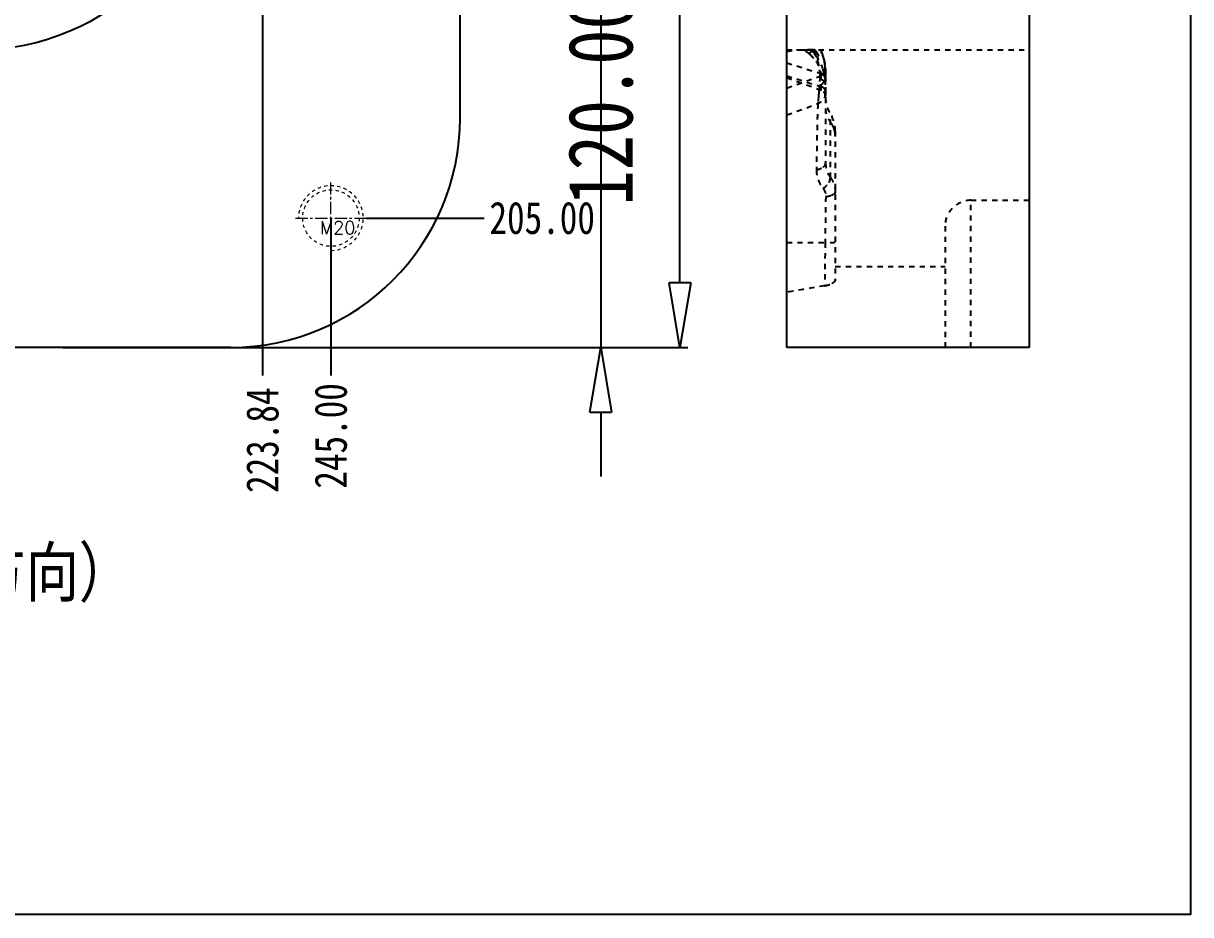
# Model space of a CAD drawing. Header units: millimetres. Extents: x 309 to 11345, y -1340 to 1318.
# Drawn here: x 2316 to 2677.3, y -884 to -608.2 of the extents above; entities that cross this region are included whole.
import ezdxf

# ---------------------------------------------------------------- set-up
doc = ezdxf.new("R2010")
doc.units = ezdxf.units.MM
doc.header["$LTSCALE"] = 16.335
doc.header["$PDMODE"] = 3
doc.header["$PDSIZE"] = 0.3125
doc.linetypes.add('CENTER', pattern=[0.6, 0.375, -0.075, 0.075, -0.075])
doc.linetypes.add('HIDDEN', pattern=[0.2, 0.1, -0.1])
doc.layers.get('0').update_dxf_attribs({"linetype": 'CONTINUOUS'})
doc.layers.get('Defpoints').update_dxf_attribs({"linetype": 'CONTINUOUS'})
doc.layers.add('DEFAULT_2', color=8, linetype='HIDDEN')
doc.layers.add('screw', color=33, linetype='CONTINUOUS', lineweight=13)
doc.styles.get("Standard").update_dxf_attribs({"font": 'txt', "width": 0.8})
doc.styles.add('TXT', font='txt.shx', dxfattribs={"bigfont": 'gbcbig.shx'})
doc.dimstyles.get("Standard").update_dxf_attribs({"dimtxt": 0.15625, "dimasz": 0.1875, "dimexe": 0.125, "dimexo": 0.0625, "dimtad": 0, "dimtih": 1, "dimtoh": 1, "dimdsep": 46, "dimtxsty": 'Standard', "dimcen": 0.09, "dimadec": 0, "dimazin": 0, "dimtp": 0.01, "dimtm": 0.01, "dimtfac": 1, "dimtofl": 0, "dimtmove": 0, "dimatfit": 3, "dimfxl": 0, "dimtolj": 1, "dimarcsym": 0})
doc.dimstyles.new('STANDARD$0', dxfattribs={"dimscale": 2, "dimtxt": 3, "dimasz": 3, "dimexe": 1.25, "dimexo": 0.625, "dimgap": 0.5, "dimtad": 0, "dimdsep": 46, "dimlunit": 6, "dimtxsty": 'Standard', "dimblk": 'CLOSEDBLANK', "dimcen": 0, "dimclrt": 2, "dimazin": 2, "dimtfac": 2, "dimtmove": 1, "dimatfit": 3, "dimfxl": 0, "dimtolj": 1, "dimtzin": 0, "dimarcsym": 0})

# ---------------------------------------------------------------- blocks, each defined once
blk = doc.blocks.new('screw_m20_g')
at = {"layer": 'screw', "color": 1, "linetype": 'CENTER', "ltscale": 0.621977}
for p, q in [((0, -11), (0, 11)), ((-11, 0), (11, 0))]:
    blk.add_line(p, q, dxfattribs=at)
at = {"layer": 'screw', "linetype": 'HIDDEN', "ltscale": 0.621977}
blk.add_circle((0, 0), 8.75, dxfattribs=at)
at = {"layer": 'screw', "color": 92, "linetype": 'HIDDEN', "ltscale": 0.621977}
blk.add_arc((0, 0), 10, 270, 180, dxfattribs=at)
at = {"layer": 'screw', "color": 6, "style": 'TXT'}
blk.add_text('M20', height=4, dxfattribs=at).set_placement((-3.4, -5))
blk = doc.blocks.new('*D64')
at = {"color": 4, "lineweight": -2}
blk.add_line((2422.29, -668.46), (2458.63, -668.46), dxfattribs=at)
at = {"layer": 'Defpoints', "color": 0}
for p in [(2166.23, -463.46), (2422.23, -668.46), (2458.63, -668.46)]:
    blk.add_point(p, dxfattribs=at)
at = {"color": 6, "insert": (2476.63, -668.46), "char_height": 10, "attachment_point": 5}
blk.add_mtext('\\A1;205.00', dxfattribs=at)
blk = doc.blocks.new('*D66')
at = {"color": 4, "lineweight": -2}
blk.add_line((2411.23, -668.52), (2411.23, -717.19), dxfattribs=at)
at = {"layer": 'Defpoints', "color": 0}
for p in [(2166.23, -463.46), (2411.23, -668.46), (2411.23, -717.19)]:
    blk.add_point(p, dxfattribs=at)
at = {"color": 6, "insert": (2411.23, -735.86), "char_height": 10, "attachment_point": 5, "rotation": 90}
blk.add_mtext('\\A1;245.00', dxfattribs=at)
blk = doc.blocks.new('*D67')
at = {"color": 4, "lineweight": -2}
blk.add_line((2390.07, -527.38), (2390.07, -717.19), dxfattribs=at)
at = {"layer": 'Defpoints', "color": 0}
for p in [(2166.23, -463.46), (2390.07, -527.32), (2390.07, -717.19)]:
    blk.add_point(p, dxfattribs=at)
at = {"color": 6, "insert": (2390.07, -737.19), "char_height": 10, "attachment_point": 5, "rotation": 90}
blk.add_mtext('\\A1;223.84', dxfattribs=at)
blk = doc.blocks.new('_ClosedBlank')
at = {"color": 0, "linetype": 'ByBlock', "lineweight": -2}
for p, q in [((-1, 0.167), (0, 0)), ((-1, 0.167), (-1, -0.167)), ((0, 0), (-1, -0.167))]:
    blk.add_line(p, q, dxfattribs=at)
blk = doc.blocks.new('*D72')
at = {"color": 4, "lineweight": -2}
for p, q in [((2337.87, -218.46), (2521.75, -218.46)), ((2519.25, -238.46), (2519.25, -363.88)), ((2519.25, -688.46), (2519.25, -435.88)), ((2337.87, -708.46), (2521.75, -708.46))]:
    blk.add_line(p, q, dxfattribs=at)
at = {"layer": 'Defpoints', "color": 0}
for p in [(2336.62, -218.46), (2336.62, -708.46), (2519.25, -708.46)]:
    blk.add_point(p, dxfattribs=at)
at = {"color": 4, "lineweight": -2, "xscale": 20, "yscale": 20, "zscale": 20}
for p, rotation in [((2519.25, -218.46), 90), ((2519.25, -708.46), 270)]:
    blk.add_blockref('_ClosedBlank', p, dxfattribs=dict(at, rotation=rotation))
at = {"color": 6, "insert": (2519.25, -399.88), "char_height": 20, "attachment_point": 5, "rotation": 90}
blk.add_mtext('\\A1;490.00', dxfattribs=at)
blk = doc.blocks.new('*D223')
at = {"color": 4, "lineweight": -2}
for p, q in [((2494.76, -568.46), (2494.76, -548.46)), ((2406.7, -588.46), (2497.26, -588.46)), ((2494.76, -588.46), (2494.76, -708.46)), ((2328.3, -708.46), (2497.26, -708.46)), ((2494.76, -728.46), (2494.76, -748.46))]:
    blk.add_line(p, q, dxfattribs=at)
at = {"layer": 'Defpoints', "color": 0}
for p in [(2405.45, -588.46), (2327.05, -708.46), (2494.76, -708.46)]:
    blk.add_point(p, dxfattribs=at)
at = {"color": 4, "lineweight": -2, "xscale": 20, "yscale": 20, "zscale": 20}
for p, rotation in [((2494.76, -588.46), 270), ((2494.76, -708.46), 90)]:
    blk.add_blockref('_ClosedBlank', p, dxfattribs=dict(at, rotation=rotation))
at = {"color": 6, "insert": (2494.76, -631.91), "char_height": 20, "attachment_point": 5, "rotation": 90}
blk.add_mtext('\\A1;120.00', dxfattribs=at)

msp = doc.modelspace()

# ---------------------------------------------------------------- linework, layer by layer
at = {"color": 7, "linetype": 'Continuous'}
for p, q in [((2552.343, -708.458), (2552.343, -218.458)), ((2627.343, -218.458), (2627.343, -708.458)), ((2451.229, -637.458), (2451.229, -289.458)), ((2380.229, -708.458), (2219.848, -708.458)), ((2627.343, -708.458), (2552.343, -708.458))]:
    msp.add_line(p, q, dxfattribs=at)
msp.add_lwpolyline([(1797.59, -117.684), (2677.344, -117.684), (2677.344, -883.961), (1797.59, -883.961)], close=True)
at = {"color": 2, "linetype": 'Continuous'}
msp.add_arc((2301.229, -541.458), 75, 270, 0, dxfattribs=at)
at = {"color": 7, "linetype": 'Continuous'}
msp.add_arc((2380.229, -637.458), 71, 270, 0, dxfattribs=at)
at = {"layer": 'DEFAULT_2', "color": 8, "linetype": 'HIDDEN'}
for p, q in [((2552.343, -616.89), (2555.386, -616.422)), ((2552.343, -616.458), (2627.343, -616.458)), ((2561.174, -617.414), (2558.546, -616.458)), ((2559.798, -616.456), (2558.781, -616.452)), ((2559.797, -616.458), (2559.873, -616.534)), ((2559.95, -616.457), (2559.798, -616.456)), ((2559.949, -616.61), (2559.873, -616.534)), ((2559.949, -616.61), (2559.949, -616.458)), ((2560.314, -616.457), (2559.95, -616.457)), ((2560.458, -616.458), (2560.314, -616.457)), ((2560.458, -616.458), (2560.934, -616.458)), ((2560.699, -616.458), (2560.458, -616.458)), ((2560.934, -616.458), (2560.699, -616.458)), ((2561.011, -616.693), (2560.81, -616.458)), ((2561.286, -617.031), (2560.974, -616.65)), ((2561.174, -617.415), (2561.53, -617.585)), ((2561.522, -617.334), (2561.259, -616.997)), ((2561.713, -617.591), (2561.501, -617.307)), ((2561.53, -617.586), (2561.837, -617.817)), ((2552.343, -620.418), (2562.891, -623.743)), ((2552.343, -624.441), (2563.027, -627.809)), ((2552.343, -628.249), (2562.572, -624.561)), ((2564.256, -622.026), (2564.243, -621.878)), ((2564.343, -624.716), (2564.343, -651.408)), ((2563.027, -629), (2552.343, -625.111)), ((2562.413, -627.444), (2562.308, -628.734)), ((2563.027, -629), (2563.027, -625.633)), ((2562.308, -628.734), (2562.264, -629.275)), ((2552.343, -636.521), (2561.97, -633.058)), ((2565.843, -655.945), (2565.843, -636.274)), ((2567.343, -641.542), (2567.343, -687.541)), ((2609.343, -662.958), (2627.343, -662.958)), ((2609.343, -708.458), (2609.343, -662.958)), ((2601.343, -670.96), (2601.343, -708.458)), ((2552.343, -676.054), (2564.206, -676.054)), ((2564.206, -676.054), (2564.047, -689.407)), ((2567.343, -683.458), (2601.343, -683.458))]:
    msp.add_line(p, q, dxfattribs=at)
for points in [[(2561.957, -617.928), (2561.85, -617.779), (2561.698, -617.57)], [(2561.838, -617.818), (2561.994, -617.981), (2562.016, -618.008)], [(2564.258, -622.069), (2564.233, -621.72), (2564.124, -620.822), (2563.854, -619.424), (2563.317, -617.629), (2562.838, -616.458)], [(2562.016, -618.008), (2562.013, -618.004), (2561.962, -617.934)], [(2564.343, -624.716), (2564.331, -623.803), (2564.296, -622.8), (2564.256, -622.026)]]:
    msp.add_lwpolyline(points, dxfattribs=at)
for centre, radius, start, end in [((2561.133, -161.646), 454.813, 269.27592, 269.49065), ((2561.078, -167.201), 449.257, 269.27407, 269.92096), ((2561.087, -166.92), 449.538, 269.49061, 269.70613), ((2478.92, -716.243), 127.166, 50.84286, 51.6912), ((2482.885, -711.243), 120.785, 51.40194, 51.69686), ((2474.671, -721.517), 133.938, 50.85798, 51.39747), ((2552.215, -626.249), 11.101, 44.47236, 50.8833), ((2553.738, -612.427), 7.557, 320.05565, 321.40001), ((2549.417, -627.153), 14.903, 33.0707, 45.03103), ((2549.444, -627.126), 14.864, 44.03243, 45.03014), ((2550.915, -625.49), 13.035, 43.23771, 43.86188), ((2550.539, -625.844), 13.552, 42.34753, 43.23522), ((2546.872, -623.98), 15.529, 28.37158, 28.97322), ((2553.148, -622.562), 9.561, 37.98602, 39.67959), ((2546.786, -624.027), 15.627, 27.9392, 28.37176), ((2550.105, -626.24), 14.14, 42.02134, 42.35064), ((2546.563, -624.144), 15.879, 25.47357, 27.93402), ((2549.751, -626.559), 14.616, 41.70392, 42.02113), ((2553.412, -622.356), 9.225, 37.48899, 37.98304), ((2546.332, -624.255), 16.135, 24.74746, 25.47814), ((2549.451, -627.128), 14.86, 38.94605, 39.58599), ((2546.073, -624.373), 16.42, 22.37248, 24.74274), ((2549.357, -627.197), 14.977, 17.97456, 38.92577), ((2550.204, -624.803), 13.697, 34.14069, 37.53622), ((2552.471, -625.994), 10.74, 39.65157, 44.45635), ((2545.855, -624.464), 16.657, 22.00236, 22.37733), ((2561.709, -622.156), 2.555, 289.72808, 328.0383), ((2549.787, -625.633), 13.24, 0.00199, 8.207), ((2549.268, -627.229), 15.072, 13.57442, 18.35603), ((2549.241, -627.237), 15.1, 9.39816, 17.96604), ((2561.732, -622.171), 2.528, 328.06293, 2.3129), ((2549.165, -627.251), 15.177, 8.21282, 9.39966), ((2498.973, -625.971), 65.398, 2.87273, 3.58808), ((2561.48, -624.714), 2.862, 352.13966, 359.97096), ((3462.195, -701.177), 902.798, 175.315373, 175.672754), ((2561.46, -624.721), 2.88, 312.95603, 316.50107), ((2561.435, -624.711), 2.908, 336.56454, 352.15574), ((2549.12, -627.26), 15.223, 0.00066, 8.21411), ((3244.07, -684.178), 684.013, 175.396185, 175.713986), ((2562.343, -630.879), 2, 0, 70), ((2560.804, -629.709), 3.539, 342.34925, 359.96735), ((2574.343, -631.006), 10, 180, 211.78833), ((2557.343, -641.542), 10, 0, 31.78833), ((2561.041, -642.947), 6.302, 0.06044, 13.35922), ((2609.343, -670.958), 8, 90, 180), ((2627.985, -1088.35), 404.034, 99.10539, 100.79051)]:
    msp.add_arc(centre, radius, start, end, dxfattribs=at)
msp.add_ellipse((2648.217, -541.458), major_axis=(205.747, 35.401), ratio=0.3213637, start_param=-2.1099755, end_param=-2.0933633, dxfattribs=at)
for points, knots in [([(2559.949, -616.61), (2559.958, -616.62), (2559.958, -616.664), (2559.909, -616.775), (2559.772, -616.983), (2559.532, -617.285), (2559.332, -617.512), (2559.219, -617.636)], [0, 0, 0, 0, 0.0317299, 0.0892391, 0.292757, 0.6050768, 1, 1, 1, 1]), ([(2559.219, -617.636), (2560.278, -618.498), (2561.892, -620.39), (2562.712, -622.71), (2562.891, -623.743)], [0, 0, 0, 0, 0.5656162, 1, 1, 1, 1]), ([(2559.828, -616.896), (2559.815, -616.914), (2559.756, -616.998), (2559.694, -617.079), (2559.644, -617.142)], [0, 0, 0, 0, 0.221054, 1, 1, 1, 1]), ([(2559.9, -616.781), (2559.895, -616.79), (2559.872, -616.829), (2559.847, -616.867), (2559.828, -616.896)], [0, 0, 0, 0, 0.2245925, 1, 1, 1, 1]), ([(2559.949, -616.61), (2559.963, -616.625), (2559.948, -616.697), (2559.921, -616.746), (2559.9, -616.781)], [0, 0, 0, 0, 0.3277656, 1, 1, 1, 1]), ([(2560.314, -616.458), (2560.436, -616.586), (2560.647, -616.814), (2560.881, -617.086), (2561.023, -617.251), (2561.092, -617.334), (2561.14, -617.384), (2561.164, -617.411), (2561.174, -617.415)], [0, 0, 0, 0, 0.4124859, 0.7232842, 0.8362011, 0.9200905, 0.9746245, 1, 1, 1, 1]), ([(2560.458, -616.458), (2560.955, -617.355), (2561.701, -619.087), (2562.304, -621.503), (2562.518, -623.154), (2562.571, -624.098), (2562.577, -624.431), (2562.572, -624.561)], [0, 0, 0, 0, 0.3641452, 0.6644971, 0.8816587, 0.9539545, 1, 1, 1, 1]), ([(2560.506, -616.458), (2560.617, -616.591), (2560.766, -616.781), (2560.94, -617.023), (2561.035, -617.161), (2561.104, -617.271), (2561.148, -617.339), (2561.168, -617.384), (2561.178, -617.396), (2561.178, -617.416), (2561.174, -617.415)], [0, 0, 0, 0, 0.4418333, 0.6181914, 0.7618198, 0.8719003, 0.9480433, 0.9732886, 0.9900163, 1, 1, 1, 1]), ([(2561.065, -616.458), (2561.249, -616.697), (2561.498, -617.044), (2561.786, -617.49), (2561.948, -617.756), (2562.07, -617.968), (2562.143, -618.11), (2562.186, -618.193), (2562.199, -618.232), (2562.214, -618.254), (2562.206, -618.272), (2562.188, -618.248), (2562.169, -618.228), (2562.136, -618.183), (2562.074, -618.098), (2561.97, -617.951), (2561.818, -617.736), (2561.624, -617.47), (2561.292, -617.032), (2561.012, -616.692), (2560.809, -616.458)], [0, 0, 0, 0, 0.2042197, 0.2885965, 0.3590674, 0.4145524, 0.4541186, 0.4677612, 0.4772368, 0.482527, 0.4840889, 0.4877345, 0.4954872, 0.5074215, 0.5235116, 0.5678554, 0.6278291, 0.70239, 0.7902878, 1, 1, 1, 1]), ([(2561.993, -617.984), (2562.016, -618.016), (2562.057, -618.074), (2562.113, -618.152), (2562.155, -618.208), (2562.182, -618.245), (2562.198, -618.259), (2562.206, -618.269), (2562.212, -618.258), (2562.206, -618.247), (2562.199, -618.221), (2562.177, -618.177), (2562.143, -618.107), (2562.073, -617.975), (2561.952, -617.763), (2561.767, -617.459), (2561.622, -617.237), (2561.54, -617.116)], [0, 0, 0, 0, 0.070212, 0.1264289, 0.1684605, 0.1961548, 0.2046183, 0.2095785, 0.2140274, 0.2208162, 0.2311449, 0.2625373, 0.3082347, 0.3680848, 0.5286658, 0.7408402, 1, 1, 1, 1]), ([(2562.836, -616.458), (2563.117, -617.073), (2563.559, -618.235), (2563.968, -619.836), (2564.159, -621.02), (2564.229, -621.653), (2564.243, -621.878)], [0, 0, 0, 0, 0.3608131, 0.6605799, 0.8801152, 1, 1, 1, 1]), ([(2562.836, -616.458), (2563.117, -617.073), (2563.559, -618.235), (2563.968, -619.836), (2564.159, -621.02), (2564.229, -621.653), (2564.243, -621.878)], [0, 0, 0, 0, 0.3608191, 0.6605925, 0.8801286, 1, 1, 1, 1]), ([(2562.572, -624.561), (2562.561, -624.797), (2562.518, -625.758), (2562.472, -626.72), (2562.413, -627.444)], [0, 0, 0, 0, 0.2454225, 1, 1, 1, 1]), ([(2562.572, -624.561), (2562.561, -624.797), (2562.518, -625.758), (2562.472, -626.72), (2562.413, -627.444)], [0, 0, 0, 0, 0.2454073, 1, 1, 1, 1]), ([(2564.343, -624.716), (2564.343, -625.299), (2563.969, -626.497), (2562.964, -627.247), (2562.413, -627.444)], [0, 0, 0, 0, 0.4989858, 1, 1, 1, 1]), ([(2564.258, -622.069), (2564.279, -622.595), (2563.974, -623.692), (2563.069, -624.382), (2562.572, -624.561)], [0, 0, 0, 0, 0.4991712, 1, 1, 1, 1]), ([(2564.186, -625.083), (2564.141, -624.775), (2563.82, -624.155), (2563.217, -623.832), (2562.891, -623.743)], [0, 0, 0, 0, 0.4799279, 1, 1, 1, 1]), ([(2563.968, -624.5), (2563.851, -624.318), (2563.528, -623.991), (2563.113, -623.803), (2562.891, -623.743)], [0, 0, 0, 0, 0.4853864, 1, 1, 1, 1]), ([(2564.186, -625.083), (2564.164, -624.929), (2564.099, -624.726), (2563.996, -624.545), (2563.968, -624.5)], [0, 0, 0, 0, 0.7462341, 1, 1, 1, 1]), ([(2564.243, -621.878), (2564.257, -622.102), (2564.312, -623.047), (2564.343, -623.994), (2564.343, -624.716)], [0, 0, 0, 0, 0.2370831, 1, 1, 1, 1]), ([(2564.289, -622.693), (2564.297, -622.856), (2564.327, -623.53), (2564.343, -624.204), (2564.343, -624.716)], [0, 0, 0, 0, 0.2418048, 1, 1, 1, 1]), ([(2564.343, -627.26), (2564.343, -627.084), (2564.277, -626.723), (2563.903, -626.072), (2563.391, -625.747), (2563.027, -625.633)], [0, 0, 0, 0, 0.2382759, 0.4835479, 1, 1, 1, 1]), ([(2563.703, -625.99), (2563.653, -625.951), (2563.446, -625.801), (2563.211, -625.69), (2563.027, -625.633)], [0, 0, 0, 0, 0.2464915, 1, 1, 1, 1]), ([(2564.343, -629.436), (2564.343, -629.26), (2564.277, -628.9), (2563.903, -628.249), (2563.391, -627.924), (2563.027, -627.809)], [0, 0, 0, 0, 0.2382759, 0.4835479, 1, 1, 1, 1]), ([(2563.715, -628.177), (2563.665, -628.136), (2563.455, -627.981), (2563.214, -627.868), (2563.027, -627.809)], [0, 0, 0, 0, 0.2463653, 1, 1, 1, 1]), ([(2564.343, -629.436), (2564.343, -629.201), (2564.224, -628.714), (2563.906, -628.332), (2563.715, -628.177)], [0, 0, 0, 0, 0.4886872, 1, 1, 1, 1]), ([(2564.343, -629.709), (2564.343, -630.071), (2564.23, -630.801), (2563.736, -631.789), (2562.966, -632.583), (2562.313, -632.935), (2561.97, -633.058)], [0, 0, 0, 0, 0.249293, 0.4988563, 0.7490487, 1, 1, 1, 1]), ([(2561.97, -633.058), (2561.944, -633.389), (2561.899, -634.216), (2561.809, -636.506), (2561.709, -640.494), (2561.598, -646.485), (2561.538, -651.013), (2561.509, -653.513)], [0, 0, 0, 0, 0.0486481, 0.1214811, 0.3360189, 0.6335302, 1, 1, 1, 1]), ([(2561.97, -633.058), (2561.944, -633.389), (2561.899, -634.216), (2561.809, -636.506), (2561.709, -640.494), (2561.598, -646.485), (2561.538, -651.013), (2561.509, -653.513)], [0, 0, 0, 0, 0.0486479, 0.1214803, 0.3360169, 0.6335283, 1, 1, 1, 1]), ([(2564.343, -634.636), (2564.343, -635.367), (2564.614, -636.87), (2565.372, -638.189), (2565.843, -638.788)], [0, 0, 0, 0, 0.4895825, 1, 1, 1, 1]), ([(2567.343, -642.94), (2567.343, -642.21), (2567.071, -640.706), (2566.314, -639.387), (2565.843, -638.788)], [0, 0, 0, 0, 0.4895825, 1, 1, 1, 1]), ([(2567.172, -641.491), (2567.115, -641.251), (2566.826, -640.283), (2566.314, -639.387), (2565.843, -638.788)], [0, 0, 0, 0, 0.2446257, 1, 1, 1, 1]), ([(2561.509, -653.513), (2561.497, -654.556), (2561.865, -656.675), (2562.939, -658.527), (2563.602, -659.347)], [0, 0, 0, 0, 0.4972935, 1, 1, 1, 1]), ([(2561.509, -653.513), (2561.497, -654.556), (2561.865, -656.675), (2562.939, -658.527), (2563.602, -659.347)], [0, 0, 0, 0, 0.4972936, 1, 1, 1, 1]), ([(2564.343, -651.408), (2564.343, -651.644), (2564.173, -652.167), (2563.539, -652.779), (2562.621, -653.25), (2561.9, -653.442), (2561.509, -653.513)], [0, 0, 0, 0, 0.1880878, 0.4116479, 0.6843107, 1, 1, 1, 1]), ([(2561.509, -653.513), (2561.9, -653.442), (2562.621, -653.25), (2563.539, -652.779), (2564.173, -652.167), (2564.343, -651.644), (2564.343, -651.408)], [0, 0, 0, 0, 0.315686, 0.5883465, 0.8119071, 1, 1, 1, 1]), ([(2564.343, -651.408), (2564.343, -652.215), (2564.596, -653.839), (2565.354, -655.303), (2565.843, -655.945)], [0, 0, 0, 0, 0.5002686, 1, 1, 1, 1]), ([(2564.343, -651.408), (2564.343, -652.215), (2564.596, -653.839), (2565.354, -655.303), (2565.843, -655.945)], [0, 0, 0, 0, 0.5002665, 1, 1, 1, 1]), ([(2565.843, -655.945), (2565.837, -656.22), (2565.691, -656.822), (2565.219, -657.694), (2564.509, -658.566), (2563.923, -659.096), (2563.602, -659.347)], [0, 0, 0, 0, 0.1971242, 0.4350071, 0.7072716, 1, 1, 1, 1]), ([(2563.602, -659.347), (2563.923, -659.096), (2564.509, -658.566), (2565.219, -657.694), (2565.691, -656.822), (2565.837, -656.22), (2565.843, -655.945)], [0, 0, 0, 0, 0.2927285, 0.5649932, 0.802876, 1, 1, 1, 1]), ([(2565.843, -655.945), (2566.329, -656.571), (2567.1, -658.013), (2567.343, -659.626), (2567.343, -660.432)], [0, 0, 0, 0, 0.4958607, 1, 1, 1, 1]), ([(2565.843, -655.945), (2566.329, -656.571), (2567.1, -658.013), (2567.343, -659.626), (2567.343, -660.432)], [0, 0, 0, 0, 0.4958592, 1, 1, 1, 1]), ([(2563.602, -659.347), (2563.868, -659.677), (2564.284, -660.466), (2564.392, -661.346), (2564.384, -661.79)], [0, 0, 0, 0, 0.488112, 1, 1, 1, 1]), ([(2563.602, -659.347), (2563.868, -659.677), (2564.284, -660.466), (2564.392, -661.346), (2564.384, -661.79)], [0, 0, 0, 0, 0.4881121, 1, 1, 1, 1]), ([(2567.343, -660.432), (2567.343, -660.825), (2566.734, -661.223), (2566.081, -661.466), (2565.362, -661.665), (2564.787, -661.75), (2564.384, -661.79)], [0, 0, 0, 0, 0.3475453, 0.4851987, 0.6416696, 1, 1, 1, 1]), ([(2564.384, -661.79), (2564.787, -661.75), (2565.362, -661.665), (2566.081, -661.466), (2566.734, -661.223), (2567.343, -660.825), (2567.343, -660.432)], [0, 0, 0, 0, 0.3583353, 0.5148083, 0.6524632, 1, 1, 1, 1]), ([(2564.384, -661.79), (2564.361, -662.952), (2564.287, -667.706), (2564.251, -672.461), (2564.206, -676.054)], [0, 0, 0, 0, 0.2443047, 1, 1, 1, 1]), ([(2564.384, -661.79), (2564.362, -662.952), (2564.287, -667.706), (2564.251, -672.461), (2564.206, -676.054)], [0, 0, 0, 0, 0.2443042, 1, 1, 1, 1]), ([(2567.343, -676.054), (2567.343, -676.059), (2567.314, -676.057), (2567.282, -676.064), (2567.207, -676.065), (2567.114, -676.068), (2566.991, -676.07), (2566.777, -676.072), (2566.45, -676.072), (2565.993, -676.071), (2565.455, -676.068), (2564.851, -676.062), (2564.427, -676.057), (2564.206, -676.054)], [0, 0, 0, 0, 0.0046391, 0.0179603, 0.0399762, 0.0706031, 0.1097113, 0.1570296, 0.2750663, 0.4220758, 0.5947235, 0.789138, 1, 1, 1, 1]), ([(2564.047, -689.407), (2564.508, -689.333), (2565.338, -689.141), (2566.271, -688.755), (2566.827, -688.383), (2567.177, -688.057), (2567.342, -687.738), (2567.343, -687.541)], [0, 0, 0, 0, 0.3514095, 0.6384123, 0.7542476, 0.8516148, 1, 1, 1, 1]), ([(2567.343, -687.541), (2567.343, -687.738), (2567.177, -688.057), (2566.827, -688.383), (2566.271, -688.755), (2565.338, -689.141), (2564.508, -689.333), (2564.047, -689.407)], [0, 0, 0, 0, 0.1483863, 0.2457617, 0.3615907, 0.648591, 1, 1, 1, 1])]:
    msp.add_open_spline(points, degree=3, knots=knots, dxfattribs=at)
for points in [[(2562.413, -627.444), (2562.784, -627.311), (2563.134, -627.098), (2563.422, -626.829)], [(2563.549, -626.704), (2563.779, -626.461), (2563.97, -626.174), (2564.103, -625.867)]]:
    msp.add_open_spline(points, degree=3, dxfattribs=at)

# ---------------------------------------------------------------- block references
at = {"layer": 'screw'}
msp.add_blockref('screw_m20_g', (2411.229, -668.458), dxfattribs=at)

# ---------------------------------------------------------------- texts
at = {"insert": (2177.715, -770.518), "char_height": 15, "width": 230.74513, "attachment_point": 1}
msp.add_mtext('{\\fSimSun|b0|i0|c134|p2;前模芯(注意水路方向）\\P1.标好灌口方向\\P2.中间线割}', dxfattribs=at)

# ---------------------------------------------------------------- dimensions: what is measured, and where the dimension line sits
for base, p1, p2, picture, middle in [((2519.252, -708.458), (2336.618, -218.458), (2336.618, -708.458), '*D72', (2519.252, -399.875)), ((2494.765, -708.458), (2405.452, -588.458), (2327.046, -708.458), '*D223', (2494.765, -631.911))]:
    dim = msp.add_linear_dim(base=base, p1=p1, p2=p2, angle=90, dimstyle='STANDARD$0', override={"dimtxt": 10, "dimasz": 10, "dimgap": 0, "dimzin": 0, "dimclrd": 4, "dimclre": 4, "dimclrt": 6})
    dim.commit()
    dim.dimension.update_dxf_attribs({"geometry": picture, "text_midpoint": middle, "dimtype": 160})
for feature_location, offset, dtype, picture, middle in [((2422.229, -668.458), (36.405, 0), 0, '*D64', (2476.634, -668.458)), ((2411.229, -668.458), (0, -48.731), 1, '*D66', (2411.229, -735.855)), ((2390.07, -527.316), (0, -189.873), 1, '*D67', (2390.07, -737.189))]:
    dim = msp.add_ordinate_dim(feature_location=feature_location, offset=offset, dtype=dtype, origin=(2166.229, -463.458), dimstyle='Standard', override={"dimtxt": 10, "dimasz": 10, "dimgap": 0, "dimtih": 0, "dimtoh": 0, "dimzin": 0, "dimcen": 0, "dimclrd": 4, "dimclre": 4, "dimclrt": 6, "dimadec": 2, "dimtp": 0, "dimtm": 0, "dimtzin": 0})
    dim.commit()
    dim.dimension.update_dxf_attribs({"geometry": picture, "text_midpoint": middle})

doc.saveas('drawing.dxf')
